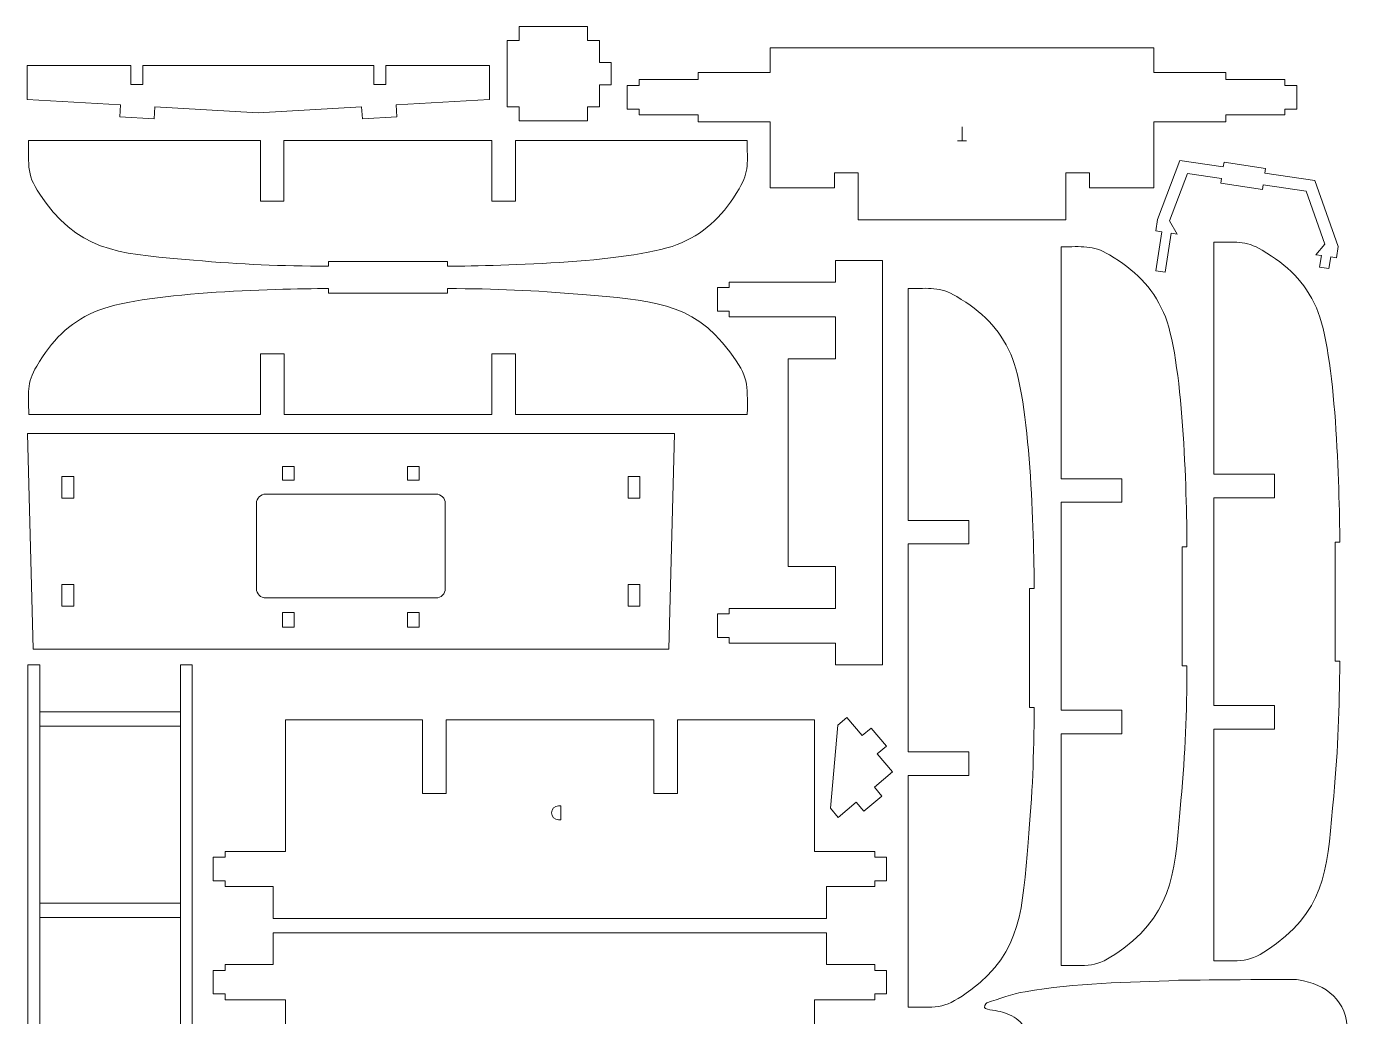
# Model space of a CAD drawing. Header units: centimetres. Extents: x -89 to 134, y -61 to -11.
# Drawn here: x -11.5 to 17.04, y -33.37 to -11.99 of the extents above; entities that cross this region are included whole.
import ezdxf

# ---------------------------------------------------------------- set-up
doc = ezdxf.new("R2010")
doc.units = ezdxf.units.CM
doc.header["$MEASUREMENT"] = 0
doc.layers.add('Camada 1', color=7, linetype='Continuous')

msp = doc.modelspace()

# ---------------------------------------------------------------- linework, layer by layer
at = {"layer": 'Camada 1', "lineweight": 9}
for points, knots in [([(0.62331, -12.29118), (0.62331, -12.29118), (0.62331, -11.98522), (0.62331, -11.98522), (0.62331, -11.98522), (0.62331, -11.98522), (-0.8555, -11.98522), (-0.8555, -11.98522), (-0.8555, -11.98522), (-0.8555, -11.98522), (-0.8555, -12.29118), (-0.8555, -12.29118), (-0.8555, -12.29118), (-0.8555, -12.29118), (-1.11047, -12.29118), (-1.11047, -12.29118), (-1.11047, -12.29118), (-1.11047, -12.29118), (-1.11047, -13.71901), (-1.11047, -13.71901), (-1.11047, -13.71901), (-1.11047, -13.71901), (-0.8555, -13.71901), (-0.8555, -13.71901), (-0.8555, -13.71901), (-0.8555, -13.71901), (-0.8555, -14.02497), (-0.8555, -14.02497), (-0.8555, -14.02497), (-0.8555, -14.02497), (0.62331, -14.02497), (0.62331, -14.02497), (0.62331, -14.02497), (0.62331, -14.02497), (0.62331, -13.71901), (0.62331, -13.71901), (0.62331, -13.71901), (0.62331, -13.71901), (0.87829, -13.71901), (0.87829, -13.71901), (0.87829, -13.71901), (0.87829, -13.71901), (0.87829, -13.24306), (0.87829, -13.24306), (0.87829, -13.24306), (0.87829, -13.24306), (1.13325, -13.24306), (1.13325, -13.24306), (1.13325, -13.24306), (1.13325, -13.24306), (1.13325, -12.76712), (1.13325, -12.76712), (1.13325, -12.76712), (1.13325, -12.76712), (0.87829, -12.76712), (0.87829, -12.76712), (0.87829, -12.76712), (0.87829, -12.76712), (0.87829, -12.29118), (0.87829, -12.29118), (0.87829, -12.29118), (0.87829, -12.29118), (0.62331, -12.29118), (0.62331, -12.29118)], [0, 0, 0, 0, 0.05882353, 0.05882353, 0.05882353, 0.05882353, 0.11764706, 0.11764706, 0.11764706, 0.11764706, 0.17647059, 0.17647059, 0.17647059, 0.17647059, 0.23529412, 0.23529412, 0.23529412, 0.23529412, 0.29411765, 0.29411765, 0.29411765, 0.29411765, 0.35294118, 0.35294118, 0.35294118, 0.35294118, 0.41176471, 0.41176471, 0.41176471, 0.41176471, 0.47058824, 0.47058824, 0.47058824, 0.47058824, 0.52941176, 0.52941176, 0.52941176, 0.52941176, 0.58823529, 0.58823529, 0.58823529, 0.58823529, 0.64705882, 0.64705882, 0.64705882, 0.64705882, 0.70588235, 0.70588235, 0.70588235, 0.70588235, 0.76470588, 0.76470588, 0.76470588, 0.76470588, 0.82352941, 0.82352941, 0.82352941, 0.82352941, 0.88235294, 0.88235294, 0.88235294, 0.88235294, 1, 1, 1, 1]), ([(6.46773, -16.16397), (6.46773, -16.16397), (6.46773, -15.14409), (6.46773, -15.14409), (6.46773, -15.14409), (6.46773, -15.14409), (5.9578, -15.14409), (5.9578, -15.14409), (5.9578, -15.14409), (5.9578, -15.14409), (5.9578, -15.47467), (5.9578, -15.47467), (5.9578, -15.47467), (5.9578, -15.47467), (4.571, -15.47467), (4.571, -15.47467), (4.571, -15.47467), (4.571, -15.47467), (4.571, -14.0467), (4.571, -14.0467), (4.571, -14.0467), (4.571, -14.0467), (3.011, -14.0467), (3.011, -14.0467), (3.011, -14.0467), (3.011, -14.0467), (3.011, -13.89371), (3.011, -13.89371), (3.011, -13.89371), (3.011, -13.89371), (1.73594, -13.89371), (1.73594, -13.89371), (1.73594, -13.89371), (1.73594, -13.89371), (1.73594, -13.76899), (1.73594, -13.76899), (1.73594, -13.76899), (1.73594, -13.76899), (1.48097, -13.76899), (1.48097, -13.76899), (1.48097, -13.76899), (1.48097, -13.76899), (1.48097, -13.25905), (1.48097, -13.25905), (1.48097, -13.25905), (1.48097, -13.25905), (1.73594, -13.25905), (1.73594, -13.25905), (1.73594, -13.25905), (1.73594, -13.25905), (1.73594, -13.13383), (1.73594, -13.13383), (1.73594, -13.13383), (1.73594, -13.13383), (3.011, -13.13383), (3.011, -13.13383), (3.011, -13.13383), (3.011, -13.13383), (3.011, -12.98085), (3.011, -12.98085), (3.011, -12.98085), (3.011, -12.98085), (4.571, -12.98085), (4.571, -12.98085), (4.571, -12.98085), (4.571, -12.98085), (4.571, -12.44622), (4.571, -12.44622), (4.571, -12.44622), (7.33126, -12.44622), (10.09152, -12.44622), (12.85178, -12.44622), (12.85178, -12.44622), (12.85178, -12.44622), (12.85178, -12.98085), (12.85178, -12.98085), (12.85178, -12.98085), (12.85178, -12.98085), (14.41178, -12.98085), (14.41178, -12.98085), (14.41178, -12.98085), (14.41178, -12.98085), (14.41178, -13.13383), (14.41178, -13.13383), (14.41178, -13.13383), (14.41178, -13.13383), (15.68684, -13.13383), (15.68684, -13.13383), (15.68684, -13.13383), (15.68684, -13.13383), (15.68684, -13.25905), (15.68684, -13.25905), (15.68684, -13.25905), (15.68684, -13.25905), (15.94181, -13.25905), (15.94181, -13.25905), (15.94181, -13.25905), (15.94181, -13.25905), (15.94181, -13.76899), (15.94181, -13.76899), (15.94181, -13.76899), (15.94181, -13.76899), (15.68684, -13.76899), (15.68684, -13.76899), (15.68684, -13.76899), (15.68684, -13.76899), (15.68684, -13.89371), (15.68684, -13.89371), (15.68684, -13.89371), (15.68684, -13.89371), (14.41178, -13.89371), (14.41178, -13.89371), (14.41178, -13.89371), (14.41178, -13.89371), (14.41178, -14.0467), (14.41178, -14.0467), (14.41178, -14.0467), (14.41178, -14.0467), (12.85178, -14.0467), (12.85178, -14.0467), (12.85178, -14.0467), (12.85178, -14.0467), (12.85178, -15.47467), (12.85178, -15.47467), (12.85178, -15.47467), (12.85178, -15.47467), (11.46498, -15.47467), (11.46498, -15.47467), (11.46498, -15.47467), (11.46498, -15.47467), (11.46498, -15.14409), (11.46498, -15.14409), (11.46498, -15.14409), (11.46498, -15.14409), (10.95505, -15.14409), (10.95505, -15.14409), (10.95505, -15.14409), (10.95505, -15.14409), (10.95505, -16.16397), (10.95505, -16.16397), (10.95505, -16.16397), (9.45928, -16.16397), (7.9635, -16.16397), (6.46773, -16.16397)], [0, 0, 0, 0, 0.02702703, 0.02702703, 0.02702703, 0.02702703, 0.05405405, 0.05405405, 0.05405405, 0.05405405, 0.08108108, 0.08108108, 0.08108108, 0.08108108, 0.10810811, 0.10810811, 0.10810811, 0.10810811, 0.13513514, 0.13513514, 0.13513514, 0.13513514, 0.16216216, 0.16216216, 0.16216216, 0.16216216, 0.18918919, 0.18918919, 0.18918919, 0.18918919, 0.21621622, 0.21621622, 0.21621622, 0.21621622, 0.24324324, 0.24324324, 0.24324324, 0.24324324, 0.27027027, 0.27027027, 0.27027027, 0.27027027, 0.2972973, 0.2972973, 0.2972973, 0.2972973, 0.32432432, 0.32432432, 0.32432432, 0.32432432, 0.35135135, 0.35135135, 0.35135135, 0.35135135, 0.37837838, 0.37837838, 0.37837838, 0.37837838, 0.40540541, 0.40540541, 0.40540541, 0.40540541, 0.43243243, 0.43243243, 0.43243243, 0.43243243, 0.45945946, 0.45945946, 0.45945946, 0.45945946, 0.48648649, 0.48648649, 0.48648649, 0.48648649, 0.51351351, 0.51351351, 0.51351351, 0.51351351, 0.54054054, 0.54054054, 0.54054054, 0.54054054, 0.56756757, 0.56756757, 0.56756757, 0.56756757, 0.59459459, 0.59459459, 0.59459459, 0.59459459, 0.62162162, 0.62162162, 0.62162162, 0.62162162, 0.64864865, 0.64864865, 0.64864865, 0.64864865, 0.67567568, 0.67567568, 0.67567568, 0.67567568, 0.7027027, 0.7027027, 0.7027027, 0.7027027, 0.72972973, 0.72972973, 0.72972973, 0.72972973, 0.75675676, 0.75675676, 0.75675676, 0.75675676, 0.78378378, 0.78378378, 0.78378378, 0.78378378, 0.81081081, 0.81081081, 0.81081081, 0.81081081, 0.83783784, 0.83783784, 0.83783784, 0.83783784, 0.86486486, 0.86486486, 0.86486486, 0.86486486, 0.89189189, 0.89189189, 0.89189189, 0.89189189, 0.91891892, 0.91891892, 0.91891892, 0.91891892, 0.94594595, 0.94594595, 0.94594595, 0.94594595, 1, 1, 1, 1]), ([(-8.98592, -13.24058), (-8.98592, -13.24058), (-9.24089, -13.24058), (-9.24089, -13.24058), (-9.24089, -13.24058), (-9.24089, -13.24058), (-9.24089, -12.83263), (-9.24089, -12.83263), (-9.24089, -12.83263), (-9.24089, -12.83263), (-11.48128, -12.83263), (-11.48128, -12.83263), (-11.48128, -12.83263), (-11.48128, -12.83263), (-11.48128, -13.56296), (-11.48128, -13.56296), (-11.48128, -13.56296), (-11.48128, -13.56296), (-9.46523, -13.67987), (-9.46523, -13.67987), (-9.46523, -13.67987), (-9.46523, -13.67987), (-9.47999, -13.93441), (-9.47999, -13.93441), (-9.47999, -13.93441), (-9.47999, -13.93441), (-8.73574, -13.97757), (-8.73574, -13.97757), (-8.73574, -13.97757), (-8.73574, -13.97757), (-8.72098, -13.72303), (-8.72098, -13.72303), (-8.72098, -13.72303), (-8.72098, -13.72303), (-6.48823, -13.85251), (-6.48823, -13.85251), (-6.48823, -13.85251), (-6.48823, -13.85251), (-4.25625, -13.72303), (-4.25625, -13.72303), (-4.25625, -13.72303), (-4.25625, -13.72303), (-4.24149, -13.97757), (-4.24149, -13.97757), (-4.24149, -13.97757), (-4.24149, -13.97757), (-3.49723, -13.93441), (-3.49723, -13.93441), (-3.49723, -13.93441), (-3.49723, -13.93441), (-3.51199, -13.67987), (-3.51199, -13.67987), (-3.51199, -13.67987), (-3.51199, -13.67987), (-1.49595, -13.56296), (-1.49595, -13.56296), (-1.49595, -13.56296), (-1.49595, -13.56296), (-1.49595, -12.83263), (-1.49595, -12.83263), (-1.49595, -12.83263), (-1.49595, -12.83263), (-3.73634, -12.83263), (-3.73634, -12.83263), (-3.73634, -12.83263), (-3.73634, -12.83263), (-3.73634, -13.24058), (-3.73634, -13.24058), (-3.73634, -13.24058), (-3.73634, -13.24058), (-3.99131, -13.24058), (-3.99131, -13.24058), (-3.99131, -13.24058), (-3.99131, -13.24058), (-3.99256, -12.83263), (-3.99256, -12.83263), (-3.99256, -12.83263), (-3.99256, -12.83263), (-8.98467, -12.83263), (-8.98467, -12.83263), (-8.98467, -12.83263), (-8.98467, -12.83263), (-8.98592, -13.24058), (-8.98592, -13.24058)], [0, 0, 0, 0, 0.04545455, 0.04545455, 0.04545455, 0.04545455, 0.09090909, 0.09090909, 0.09090909, 0.09090909, 0.13636364, 0.13636364, 0.13636364, 0.13636364, 0.18181818, 0.18181818, 0.18181818, 0.18181818, 0.22727273, 0.22727273, 0.22727273, 0.22727273, 0.27272727, 0.27272727, 0.27272727, 0.27272727, 0.31818182, 0.31818182, 0.31818182, 0.31818182, 0.36363636, 0.36363636, 0.36363636, 0.36363636, 0.40909091, 0.40909091, 0.40909091, 0.40909091, 0.45454545, 0.45454545, 0.45454545, 0.45454545, 0.5, 0.5, 0.5, 0.5, 0.54545455, 0.54545455, 0.54545455, 0.54545455, 0.59090909, 0.59090909, 0.59090909, 0.59090909, 0.63636364, 0.63636364, 0.63636364, 0.63636364, 0.68181818, 0.68181818, 0.68181818, 0.68181818, 0.72727273, 0.72727273, 0.72727273, 0.72727273, 0.77272727, 0.77272727, 0.77272727, 0.77272727, 0.81818182, 0.81818182, 0.81818182, 0.81818182, 0.86363636, 0.86363636, 0.86363636, 0.86363636, 0.90909091, 0.90909091, 0.90909091, 0.90909091, 1, 1, 1, 1]), ([(-1.44664, -15.75574), (-1.44664, -15.31899), (-1.44664, -14.88224), (-1.44664, -14.44549), (-1.44664, -14.44549), (-2.94246, -14.44549), (-4.43829, -14.44549), (-5.9341, -14.44549), (-5.9341, -14.44549), (-5.9341, -14.88224), (-5.9341, -15.31899), (-5.9341, -15.75574), (-5.9341, -15.75574), (-6.10408, -15.75574), (-6.27405, -15.75574), (-6.44403, -15.75574), (-6.44403, -15.75574), (-6.44403, -15.31899), (-6.44403, -14.88224), (-6.44403, -14.44549), (-6.44403, -14.44549), (-8.11315, -14.44549), (-9.78226, -14.44549), (-11.45137, -14.44549), (-11.45137, -14.44549), (-11.45137, -15.13727), (-11.49268, -15.23079), (-11.07197, -15.79916), (-11.07197, -15.79916), (-10.25199, -16.90695), (-9.3062, -16.90713), (-7.88983, -17.03341), (-7.88983, -17.03341), (-6.81683, -17.12909), (-6.02717, -17.15802), (-4.97541, -17.16471), (-4.97541, -17.16471), (-4.97541, -17.13071), (-4.97541, -17.09673), (-4.97541, -17.06273), (-4.97541, -17.06273), (-4.11871, -17.06273), (-3.26202, -17.06273), (-2.40532, -17.06273), (-2.40532, -17.06273), (-2.40532, -17.09673), (-2.40532, -17.13071), (-2.40532, -17.16471), (-2.40532, -17.16471), (-1.22098, -17.15718), (1.68926, -17.08638), (2.65204, -16.65915), (2.65204, -16.65915), (3.22154, -16.40644), (3.56904, -16.03775), (3.89699, -15.48973), (3.89699, -15.48973), (4.11993, -15.11719), (4.07063, -14.90271), (4.07063, -14.44549), (4.07063, -14.44549), (2.40152, -14.44549), (0.73241, -14.44549), (-0.93671, -14.44549), (-0.93671, -14.44549), (-0.93671, -14.88224), (-0.93671, -15.31899), (-0.93671, -15.75574), (-0.93671, -15.75574), (-1.10669, -15.75574), (-1.27666, -15.75574), (-1.44664, -15.75574)], [0, 0, 0, 0, 0.05263158, 0.05263158, 0.05263158, 0.05263158, 0.10526316, 0.10526316, 0.10526316, 0.10526316, 0.15789474, 0.15789474, 0.15789474, 0.15789474, 0.21052632, 0.21052632, 0.21052632, 0.21052632, 0.26315789, 0.26315789, 0.26315789, 0.26315789, 0.31578947, 0.31578947, 0.31578947, 0.31578947, 0.36842105, 0.36842105, 0.36842105, 0.36842105, 0.42105263, 0.42105263, 0.42105263, 0.42105263, 0.47368421, 0.47368421, 0.47368421, 0.47368421, 0.52631579, 0.52631579, 0.52631579, 0.52631579, 0.57894737, 0.57894737, 0.57894737, 0.57894737, 0.63157895, 0.63157895, 0.63157895, 0.63157895, 0.68421053, 0.68421053, 0.68421053, 0.68421053, 0.73684211, 0.73684211, 0.73684211, 0.73684211, 0.78947368, 0.78947368, 0.78947368, 0.78947368, 0.84210526, 0.84210526, 0.84210526, 0.84210526, 0.89473684, 0.89473684, 0.89473684, 0.89473684, 1, 1, 1, 1]), ([(16.43602, -17.18565), (16.43602, -17.18565), (16.47364, -16.93347), (16.47364, -16.93347), (16.47364, -16.93347), (16.47364, -16.93347), (16.35051, -16.91509), (16.35051, -16.91509), (16.35051, -16.91509), (16.35051, -16.91509), (16.54555, -16.6864), (16.54555, -16.6864), (16.54555, -16.6864), (16.54555, -16.6864), (16.14409, -15.54515), (16.14409, -15.54515), (16.14409, -15.54515), (16.14409, -15.54515), (15.21596, -15.40667), (15.21596, -15.40667), (15.21596, -15.40667), (15.21596, -15.40667), (15.20091, -15.50754), (15.20091, -15.50754), (15.20091, -15.50754), (15.20091, -15.50754), (14.30316, -15.37359), (14.30316, -15.37359), (14.30316, -15.37359), (14.30316, -15.37359), (14.31822, -15.27272), (14.31822, -15.27272), (14.31822, -15.27272), (14.31822, -15.27272), (13.58355, -15.1631), (13.58355, -15.1631), (13.58355, -15.1631), (13.58355, -15.1631), (13.19288, -16.18617), (13.19288, -16.18617), (13.19288, -16.18617), (13.19288, -16.18617), (13.35724, -16.46849), (13.35724, -16.46849), (13.35724, -16.46849), (13.35724, -16.46849), (13.22691, -16.44903), (13.22691, -16.44903), (13.22691, -16.44903), (13.22691, -16.44903), (13.10071, -17.29481), (13.10071, -17.29481), (13.10071, -17.29481), (13.10071, -17.29481), (12.89896, -17.26471), (12.89896, -17.26471), (12.89896, -17.26471), (12.89896, -17.26471), (13.02517, -16.41893), (13.02517, -16.41893), (13.02517, -16.41893), (13.02517, -16.41893), (12.89481, -16.39949), (12.89481, -16.39949), (12.89481, -16.39949), (12.89481, -16.39949), (12.93094, -16.15739), (12.93094, -16.15739), (12.93094, -16.15739), (12.93094, -16.15739), (13.41848, -14.88068), (13.41848, -14.88068), (13.41848, -14.88068), (13.41848, -14.88068), (14.35584, -15.02054), (14.35584, -15.02054), (14.35584, -15.02054), (14.35584, -15.02054), (14.37089, -14.91968), (14.37089, -14.91968), (14.37089, -14.91968), (14.37089, -14.91968), (15.26865, -15.05361), (15.26865, -15.05361), (15.26865, -15.05361), (15.26865, -15.05361), (15.25359, -15.15449), (15.25359, -15.15449), (15.25359, -15.15449), (15.25359, -15.15449), (16.33364, -15.31565), (16.33364, -15.31565), (16.33364, -15.31565), (16.33364, -15.31565), (16.83464, -16.73985), (16.83464, -16.73985), (16.83464, -16.73985), (16.83464, -16.73985), (16.79853, -16.98194), (16.79853, -16.98194), (16.79853, -16.98194), (16.79853, -16.98194), (16.67539, -16.96357), (16.67539, -16.96357), (16.67539, -16.96357), (16.67539, -16.96357), (16.63777, -17.21575), (16.63777, -17.21575), (16.63777, -17.21575), (16.63777, -17.21575), (16.43602, -17.18565), (16.43602, -17.18565)], [0, 0, 0, 0, 0.03448276, 0.03448276, 0.03448276, 0.03448276, 0.06896552, 0.06896552, 0.06896552, 0.06896552, 0.10344828, 0.10344828, 0.10344828, 0.10344828, 0.13793103, 0.13793103, 0.13793103, 0.13793103, 0.17241379, 0.17241379, 0.17241379, 0.17241379, 0.20689655, 0.20689655, 0.20689655, 0.20689655, 0.24137931, 0.24137931, 0.24137931, 0.24137931, 0.27586207, 0.27586207, 0.27586207, 0.27586207, 0.31034483, 0.31034483, 0.31034483, 0.31034483, 0.34482759, 0.34482759, 0.34482759, 0.34482759, 0.37931034, 0.37931034, 0.37931034, 0.37931034, 0.4137931, 0.4137931, 0.4137931, 0.4137931, 0.44827586, 0.44827586, 0.44827586, 0.44827586, 0.48275862, 0.48275862, 0.48275862, 0.48275862, 0.51724138, 0.51724138, 0.51724138, 0.51724138, 0.55172414, 0.55172414, 0.55172414, 0.55172414, 0.5862069, 0.5862069, 0.5862069, 0.5862069, 0.62068966, 0.62068966, 0.62068966, 0.62068966, 0.65517241, 0.65517241, 0.65517241, 0.65517241, 0.68965517, 0.68965517, 0.68965517, 0.68965517, 0.72413793, 0.72413793, 0.72413793, 0.72413793, 0.75862069, 0.75862069, 0.75862069, 0.75862069, 0.79310345, 0.79310345, 0.79310345, 0.79310345, 0.82758621, 0.82758621, 0.82758621, 0.82758621, 0.86206897, 0.86206897, 0.86206897, 0.86206897, 0.89655172, 0.89655172, 0.89655172, 0.89655172, 0.93103448, 0.93103448, 0.93103448, 0.93103448, 1, 1, 1, 1]), ([(12.16203, -22.26313), (11.72528, -22.26313), (11.28853, -22.26313), (10.85178, -22.26313), (10.85178, -22.26313), (10.85178, -23.75895), (10.85178, -25.25478), (10.85178, -26.75059), (10.85178, -26.75059), (11.28853, -26.75059), (11.72528, -26.75059), (12.16203, -26.75059), (12.16203, -26.75059), (12.16203, -26.92057), (12.16203, -27.09054), (12.16203, -27.26052), (12.16203, -27.26052), (11.72528, -27.26052), (11.28853, -27.26052), (10.85178, -27.26052), (10.85178, -27.26052), (10.85178, -28.92964), (10.85178, -30.59875), (10.85178, -32.26786), (10.85178, -32.26786), (11.54356, -32.26786), (11.63708, -32.30917), (12.20545, -31.88846), (12.20545, -31.88846), (13.31324, -31.06848), (13.31342, -30.12269), (13.4397, -28.70632), (13.4397, -28.70632), (13.53538, -27.63332), (13.56431, -26.84366), (13.571, -25.7919), (13.571, -25.7919), (13.537, -25.7919), (13.50302, -25.7919), (13.46902, -25.7919), (13.46902, -25.7919), (13.46902, -24.9352), (13.46902, -24.07851), (13.46902, -23.22181), (13.46902, -23.22181), (13.50302, -23.22181), (13.537, -23.22181), (13.571, -23.22181), (13.571, -23.22181), (13.56347, -22.03747), (13.49267, -19.12723), (13.06544, -18.16445), (13.06544, -18.16445), (12.81272, -17.59495), (12.44404, -17.24745), (11.89601, -16.9195), (11.89601, -16.9195), (11.52348, -16.69656), (11.309, -16.74586), (10.85178, -16.74586), (10.85178, -16.74586), (10.85178, -18.41497), (10.85178, -20.08408), (10.85178, -21.7532), (10.85178, -21.7532), (11.28853, -21.7532), (11.72528, -21.7532), (12.16203, -21.7532), (12.16203, -21.7532), (12.16203, -21.92318), (12.16203, -22.09315), (12.16203, -22.26313)], [0, 0, 0, 0, 0.05263158, 0.05263158, 0.05263158, 0.05263158, 0.10526316, 0.10526316, 0.10526316, 0.10526316, 0.15789474, 0.15789474, 0.15789474, 0.15789474, 0.21052632, 0.21052632, 0.21052632, 0.21052632, 0.26315789, 0.26315789, 0.26315789, 0.26315789, 0.31578947, 0.31578947, 0.31578947, 0.31578947, 0.36842105, 0.36842105, 0.36842105, 0.36842105, 0.42105263, 0.42105263, 0.42105263, 0.42105263, 0.47368421, 0.47368421, 0.47368421, 0.47368421, 0.52631579, 0.52631579, 0.52631579, 0.52631579, 0.57894737, 0.57894737, 0.57894737, 0.57894737, 0.63157895, 0.63157895, 0.63157895, 0.63157895, 0.68421053, 0.68421053, 0.68421053, 0.68421053, 0.73684211, 0.73684211, 0.73684211, 0.73684211, 0.78947368, 0.78947368, 0.78947368, 0.78947368, 0.84210526, 0.84210526, 0.84210526, 0.84210526, 0.89473684, 0.89473684, 0.89473684, 0.89473684, 1, 1, 1, 1]), ([(15.46203, -22.16313), (15.02528, -22.16313), (14.58853, -22.16313), (14.15178, -22.16313), (14.15178, -22.16313), (14.15178, -23.65895), (14.15178, -25.15478), (14.15178, -26.65059), (14.15178, -26.65059), (14.58853, -26.65059), (15.02528, -26.65059), (15.46203, -26.65059), (15.46203, -26.65059), (15.46203, -26.82057), (15.46203, -26.99054), (15.46203, -27.16052), (15.46203, -27.16052), (15.02528, -27.16052), (14.58853, -27.16052), (14.15178, -27.16052), (14.15178, -27.16052), (14.15178, -28.82964), (14.15178, -30.49875), (14.15178, -32.16786), (14.15178, -32.16786), (14.84356, -32.16786), (14.93708, -32.20917), (15.50545, -31.78846), (15.50545, -31.78846), (16.61324, -30.96848), (16.61342, -30.02269), (16.7397, -28.60632), (16.7397, -28.60632), (16.83538, -27.53332), (16.86431, -26.74366), (16.871, -25.6919), (16.871, -25.6919), (16.837, -25.6919), (16.80302, -25.6919), (16.76902, -25.6919), (16.76902, -25.6919), (16.76902, -24.8352), (16.76902, -23.97851), (16.76902, -23.12181), (16.76902, -23.12181), (16.80302, -23.12181), (16.837, -23.12181), (16.871, -23.12181), (16.871, -23.12181), (16.86347, -21.93747), (16.79267, -19.02723), (16.36544, -18.06445), (16.36544, -18.06445), (16.11273, -17.49495), (15.74404, -17.14745), (15.19602, -16.8195), (15.19602, -16.8195), (14.82348, -16.59656), (14.609, -16.64586), (14.15178, -16.64586), (14.15178, -16.64586), (14.15178, -18.31497), (14.15178, -19.98408), (14.15178, -21.6532), (14.15178, -21.6532), (14.58853, -21.6532), (15.02528, -21.6532), (15.46203, -21.6532), (15.46203, -21.6532), (15.46203, -21.82318), (15.46203, -21.99315), (15.46203, -22.16313)], [0, 0, 0, 0, 0.05263158, 0.05263158, 0.05263158, 0.05263158, 0.10526316, 0.10526316, 0.10526316, 0.10526316, 0.15789474, 0.15789474, 0.15789474, 0.15789474, 0.21052632, 0.21052632, 0.21052632, 0.21052632, 0.26315789, 0.26315789, 0.26315789, 0.26315789, 0.31578947, 0.31578947, 0.31578947, 0.31578947, 0.36842105, 0.36842105, 0.36842105, 0.36842105, 0.42105263, 0.42105263, 0.42105263, 0.42105263, 0.47368421, 0.47368421, 0.47368421, 0.47368421, 0.52631579, 0.52631579, 0.52631579, 0.52631579, 0.57894737, 0.57894737, 0.57894737, 0.57894737, 0.63157895, 0.63157895, 0.63157895, 0.63157895, 0.68421053, 0.68421053, 0.68421053, 0.68421053, 0.73684211, 0.73684211, 0.73684211, 0.73684211, 0.78947368, 0.78947368, 0.78947368, 0.78947368, 0.84210526, 0.84210526, 0.84210526, 0.84210526, 0.89473684, 0.89473684, 0.89473684, 0.89473684, 1, 1, 1, 1]), ([(5.97629, -17.50728), (5.97629, -17.50728), (5.97629, -17.03729), (5.97629, -17.03729), (5.97629, -17.03729), (5.97629, -17.03729), (6.99617, -17.03729), (6.99617, -17.03729), (6.99617, -17.03729), (6.99617, -17.03729), (6.99617, -25.77291), (6.99617, -25.77291), (6.99617, -25.77291), (6.99617, -25.77291), (5.97629, -25.77291), (5.97629, -25.77291), (5.97629, -25.77291), (5.97629, -25.77291), (5.97629, -25.30291), (5.97629, -25.30291), (5.97629, -25.30291), (5.97629, -25.30291), (3.68158, -25.30291), (3.68158, -25.30291), (3.68158, -25.30291), (3.68158, -25.30291), (3.68158, -25.18437), (3.68158, -25.18437), (3.68158, -25.18437), (3.68158, -25.18437), (3.42662, -25.18437), (3.42662, -25.18437), (3.42662, -25.18437), (3.42662, -25.18437), (3.42662, -24.67443), (3.42662, -24.67443), (3.42662, -24.67443), (3.42662, -24.67443), (3.68158, -24.67443), (3.68158, -24.67443), (3.68158, -24.67443), (3.68158, -24.67443), (3.68158, -24.55589), (3.68158, -24.55589), (3.68158, -24.55589), (3.68158, -24.55589), (5.97629, -24.55589), (5.97629, -24.55589), (5.97629, -24.55589), (5.97629, -24.55589), (5.97629, -23.64882), (5.97629, -23.64882), (5.97629, -23.64882), (5.97629, -23.64882), (4.95642, -23.64882), (4.95642, -23.64882), (4.95642, -23.64882), (4.95642, -23.64882), (4.95642, -19.16137), (4.95642, -19.16137), (4.95642, -19.16137), (4.95642, -19.16137), (5.97629, -19.16137), (5.97629, -19.16137), (5.97629, -19.16137), (5.97629, -19.16137), (5.97629, -18.2543), (5.97629, -18.2543), (5.97629, -18.2543), (5.97629, -18.2543), (3.68158, -18.2543), (3.68158, -18.2543), (3.68158, -18.2543), (3.68158, -18.2543), (3.68158, -18.13576), (3.68158, -18.13576), (3.68158, -18.13576), (3.68158, -18.13576), (3.42662, -18.13576), (3.42662, -18.13576), (3.42662, -18.13576), (3.42662, -18.13576), (3.42662, -17.62583), (3.42662, -17.62583), (3.42662, -17.62583), (3.42662, -17.62583), (3.68158, -17.62583), (3.68158, -17.62583), (3.68158, -17.62583), (3.68158, -17.62583), (3.68158, -17.50728), (3.68158, -17.50728), (3.68158, -17.50728), (3.68158, -17.50728), (5.97629, -17.50728), (5.97629, -17.50728)], [0, 0, 0, 0, 0.04, 0.04, 0.04, 0.04, 0.08, 0.08, 0.08, 0.08, 0.12, 0.12, 0.12, 0.12, 0.16, 0.16, 0.16, 0.16, 0.2, 0.2, 0.2, 0.2, 0.24, 0.24, 0.24, 0.24, 0.28, 0.28, 0.28, 0.28, 0.32, 0.32, 0.32, 0.32, 0.36, 0.36, 0.36, 0.36, 0.4, 0.4, 0.4, 0.4, 0.44, 0.44, 0.44, 0.44, 0.48, 0.48, 0.48, 0.48, 0.52, 0.52, 0.52, 0.52, 0.56, 0.56, 0.56, 0.56, 0.6, 0.6, 0.6, 0.6, 0.64, 0.64, 0.64, 0.64, 0.68, 0.68, 0.68, 0.68, 0.72, 0.72, 0.72, 0.72, 0.76, 0.76, 0.76, 0.76, 0.8, 0.8, 0.8, 0.8, 0.84, 0.84, 0.84, 0.84, 0.88, 0.88, 0.88, 0.88, 0.92, 0.92, 0.92, 0.92, 1, 1, 1, 1]), ([(-5.93058, -19.05446), (-5.93058, -19.49121), (-5.93058, -19.92796), (-5.93058, -20.36471), (-5.93058, -20.36471), (-4.43476, -20.36471), (-2.93893, -20.36471), (-1.44312, -20.36471), (-1.44312, -20.36471), (-1.44312, -19.92796), (-1.44312, -19.49121), (-1.44312, -19.05446), (-1.44312, -19.05446), (-1.27314, -19.05446), (-1.10317, -19.05446), (-0.93319, -19.05446), (-0.93319, -19.05446), (-0.93319, -19.49121), (-0.93319, -19.92796), (-0.93319, -20.36471), (-0.93319, -20.36471), (0.73593, -20.36471), (2.40504, -20.36471), (4.07415, -20.36471), (4.07415, -20.36471), (4.07415, -19.67293), (4.11546, -19.57941), (3.69475, -19.01104), (3.69475, -19.01104), (2.87477, -17.90325), (1.92898, -17.90307), (0.51261, -17.77679), (0.51261, -17.77679), (-0.56039, -17.68111), (-1.35005, -17.65218), (-2.40181, -17.64549), (-2.40181, -17.64549), (-2.40181, -17.67949), (-2.40181, -17.71347), (-2.40181, -17.74747), (-2.40181, -17.74747), (-3.25851, -17.74747), (-4.1152, -17.74747), (-4.9719, -17.74747), (-4.9719, -17.74747), (-4.9719, -17.71347), (-4.9719, -17.67949), (-4.9719, -17.64549), (-4.9719, -17.64549), (-6.15624, -17.65302), (-9.06648, -17.72382), (-10.02926, -18.15105), (-10.02926, -18.15105), (-10.59876, -18.40376), (-10.94626, -18.77245), (-11.27421, -19.32047), (-11.27421, -19.32047), (-11.49715, -19.69301), (-11.44786, -19.90749), (-11.44786, -20.36471), (-11.44786, -20.36471), (-9.77874, -20.36471), (-8.10963, -20.36471), (-6.44051, -20.36471), (-6.44051, -20.36471), (-6.44051, -19.92796), (-6.44051, -19.49121), (-6.44051, -19.05446), (-6.44051, -19.05446), (-6.27053, -19.05446), (-6.10056, -19.05446), (-5.93058, -19.05446)], [0, 0, 0, 0, 0.05263158, 0.05263158, 0.05263158, 0.05263158, 0.10526316, 0.10526316, 0.10526316, 0.10526316, 0.15789474, 0.15789474, 0.15789474, 0.15789474, 0.21052632, 0.21052632, 0.21052632, 0.21052632, 0.26315789, 0.26315789, 0.26315789, 0.26315789, 0.31578947, 0.31578947, 0.31578947, 0.31578947, 0.36842105, 0.36842105, 0.36842105, 0.36842105, 0.42105263, 0.42105263, 0.42105263, 0.42105263, 0.47368421, 0.47368421, 0.47368421, 0.47368421, 0.52631579, 0.52631579, 0.52631579, 0.52631579, 0.57894737, 0.57894737, 0.57894737, 0.57894737, 0.63157895, 0.63157895, 0.63157895, 0.63157895, 0.68421053, 0.68421053, 0.68421053, 0.68421053, 0.73684211, 0.73684211, 0.73684211, 0.73684211, 0.78947368, 0.78947368, 0.78947368, 0.78947368, 0.84210526, 0.84210526, 0.84210526, 0.84210526, 0.89473684, 0.89473684, 0.89473684, 0.89473684, 1, 1, 1, 1]), ([(8.86203, -23.16313), (8.42528, -23.16313), (7.98853, -23.16313), (7.55178, -23.16313), (7.55178, -23.16313), (7.55178, -24.65895), (7.55178, -26.15478), (7.55178, -27.65059), (7.55178, -27.65059), (7.98853, -27.65059), (8.42528, -27.65059), (8.86203, -27.65059), (8.86203, -27.65059), (8.86203, -27.82057), (8.86203, -27.99054), (8.86203, -28.16052), (8.86203, -28.16052), (8.42528, -28.16052), (7.98853, -28.16052), (7.55178, -28.16052), (7.55178, -28.16052), (7.55178, -29.82964), (7.55178, -31.49875), (7.55178, -33.16786), (7.55178, -33.16786), (8.24356, -33.16786), (8.33708, -33.20917), (8.90545, -32.78846), (8.90545, -32.78846), (10.01324, -31.96848), (10.01342, -31.02269), (10.1397, -29.60632), (10.1397, -29.60632), (10.23538, -28.53332), (10.26431, -27.74366), (10.271, -26.6919), (10.271, -26.6919), (10.237, -26.6919), (10.20302, -26.6919), (10.16902, -26.6919), (10.16902, -26.6919), (10.16902, -25.8352), (10.16902, -24.97851), (10.16902, -24.12181), (10.16902, -24.12181), (10.20302, -24.12181), (10.237, -24.12181), (10.271, -24.12181), (10.271, -24.12181), (10.26347, -22.93747), (10.19267, -20.02723), (9.76544, -19.06445), (9.76544, -19.06445), (9.51273, -18.49495), (9.14404, -18.14745), (8.59602, -17.8195), (8.59602, -17.8195), (8.22348, -17.59656), (8.009, -17.64586), (7.55178, -17.64586), (7.55178, -17.64586), (7.55178, -19.31497), (7.55178, -20.98408), (7.55178, -22.6532), (7.55178, -22.6532), (7.98853, -22.6532), (8.42528, -22.6532), (8.86203, -22.6532), (8.86203, -22.6532), (8.86203, -22.82318), (8.86203, -22.99315), (8.86203, -23.16313)], [0, 0, 0, 0, 0.05263158, 0.05263158, 0.05263158, 0.05263158, 0.10526316, 0.10526316, 0.10526316, 0.10526316, 0.15789474, 0.15789474, 0.15789474, 0.15789474, 0.21052632, 0.21052632, 0.21052632, 0.21052632, 0.26315789, 0.26315789, 0.26315789, 0.26315789, 0.31578947, 0.31578947, 0.31578947, 0.31578947, 0.36842105, 0.36842105, 0.36842105, 0.36842105, 0.42105263, 0.42105263, 0.42105263, 0.42105263, 0.47368421, 0.47368421, 0.47368421, 0.47368421, 0.52631579, 0.52631579, 0.52631579, 0.52631579, 0.57894737, 0.57894737, 0.57894737, 0.57894737, 0.63157895, 0.63157895, 0.63157895, 0.63157895, 0.68421053, 0.68421053, 0.68421053, 0.68421053, 0.73684211, 0.73684211, 0.73684211, 0.73684211, 0.78947368, 0.78947368, 0.78947368, 0.78947368, 0.84210526, 0.84210526, 0.84210526, 0.84210526, 0.89473684, 0.89473684, 0.89473684, 0.89473684, 1, 1, 1, 1]), ([(2.49918, -20.77534), (2.49918, -20.77534), (2.37611, -25.43486), (2.37611, -25.43486), (2.37611, -25.43486), (2.37611, -25.43486), (-11.35334, -25.43486), (-11.35334, -25.43486), (-11.35334, -25.43486), (-11.35334, -25.43486), (-11.4764, -20.77534), (-11.4764, -20.77534), (-11.4764, -20.77534), (-11.4764, -20.77534), (2.49918, -20.77534), (2.49918, -20.77534)], [0, 0, 0, 0, 0.2, 0.2, 0.2, 0.2, 0.4, 0.4, 0.4, 0.4, 0.6, 0.6, 0.6, 0.6, 1, 1, 1, 1]), ([(-5.9665, -21.78602), (-5.9665, -21.78602), (-5.71154, -21.78602), (-5.71154, -21.78602), (-5.71154, -21.78602), (-5.71154, -21.78602), (-5.71154, -21.48681), (-5.71154, -21.48681), (-5.71154, -21.48681), (-5.71154, -21.48681), (-5.9665, -21.48681), (-5.9665, -21.48681), (-5.9665, -21.48681), (-5.9665, -21.48681), (-5.9665, -21.78602), (-5.9665, -21.78602)], [0, 0, 0, 0, 0.2, 0.2, 0.2, 0.2, 0.4, 0.4, 0.4, 0.4, 0.6, 0.6, 0.6, 0.6, 1, 1, 1, 1]), ([(-3.01074, -21.48681), (-3.01074, -21.48681), (-3.01074, -21.78602), (-3.01074, -21.78602), (-3.01074, -21.78602), (-3.01074, -21.78602), (-3.2657, -21.78602), (-3.2657, -21.78602), (-3.2657, -21.78602), (-3.2657, -21.78602), (-3.2657, -21.48681), (-3.2657, -21.48681), (-3.2657, -21.48681), (-3.2657, -21.48681), (-3.01074, -21.48681), (-3.01074, -21.48681)], [0, 0, 0, 0, 0.2, 0.2, 0.2, 0.2, 0.4, 0.4, 0.4, 0.4, 0.6, 0.6, 0.6, 0.6, 1, 1, 1, 1]), ([(-10.73014, -21.70726), (-10.73014, -21.70726), (-10.73014, -22.17321), (-10.73014, -22.17321), (-10.73014, -22.17321), (-10.73014, -22.17321), (-10.47517, -22.17321), (-10.47517, -22.17321), (-10.47517, -22.17321), (-10.47517, -22.17321), (-10.47517, -21.70726), (-10.47517, -21.70726), (-10.47517, -21.70726), (-10.47517, -21.70726), (-10.73014, -21.70726), (-10.73014, -21.70726)], [0, 0, 0, 0, 0.2, 0.2, 0.2, 0.2, 0.4, 0.4, 0.4, 0.4, 0.6, 0.6, 0.6, 0.6, 1, 1, 1, 1]), ([(1.7529, -22.17321), (1.7529, -22.17321), (1.49794, -22.17321), (1.49794, -22.17321), (1.49794, -22.17321), (1.49794, -22.17321), (1.49794, -21.70726), (1.49794, -21.70726), (1.49794, -21.70726), (1.49794, -21.70726), (1.7529, -21.70726), (1.7529, -21.70726), (1.7529, -21.70726), (1.7529, -21.70726), (1.7529, -22.17321), (1.7529, -22.17321)], [0, 0, 0, 0, 0.2, 0.2, 0.2, 0.2, 0.4, 0.4, 0.4, 0.4, 0.6, 0.6, 0.6, 0.6, 1, 1, 1, 1]), ([(-2.65284, -24.32896), (-2.65284, -24.32896), (-6.32439, -24.32896), (-6.32439, -24.32896), (-6.32439, -24.32896), (-6.43714, -24.32896), (-6.52836, -24.23837), (-6.52836, -24.12499), (-6.52836, -24.12499), (-6.52836, -24.12499), (-6.52837, -22.28921), (-6.52837, -22.28921), (-6.52837, -22.28921), (-6.52837, -22.17584), (-6.43718, -22.08524), (-6.32439, -22.08524), (-6.32439, -22.08524), (-6.32439, -22.08524), (-2.65284, -22.08524), (-2.65284, -22.08524), (-2.65284, -22.08524), (-2.54005, -22.08524), (-2.44886, -22.17585), (-2.44886, -22.28921), (-2.44886, -22.28921), (-2.44886, -22.28921), (-2.44886, -24.12499), (-2.44886, -24.12499), (-2.44886, -24.12499), (-2.44886, -24.23866), (-2.54036, -24.32896), (-2.65284, -24.32896)], [0, 0, 0, 0, 0.11111111, 0.11111111, 0.11111111, 0.11111111, 0.22222222, 0.22222222, 0.22222222, 0.22222222, 0.33333333, 0.33333333, 0.33333333, 0.33333333, 0.44444444, 0.44444444, 0.44444444, 0.44444444, 0.55555556, 0.55555556, 0.55555556, 0.55555556, 0.66666667, 0.66666667, 0.66666667, 0.66666667, 0.77777778, 0.77777778, 0.77777778, 0.77777778, 1, 1, 1, 1]), ([(-10.47516, -24.037), (-10.47516, -24.037), (-10.73014, -24.037), (-10.73014, -24.037), (-10.73014, -24.037), (-10.73014, -24.037), (-10.73014, -24.50295), (-10.73014, -24.50295), (-10.73014, -24.50295), (-10.73014, -24.50295), (-10.47516, -24.50295), (-10.47516, -24.50295), (-10.47516, -24.50295), (-10.47516, -24.50295), (-10.47516, -24.037), (-10.47516, -24.037)], [0, 0, 0, 0, 0.2, 0.2, 0.2, 0.2, 0.4, 0.4, 0.4, 0.4, 0.6, 0.6, 0.6, 0.6, 1, 1, 1, 1]), ([(1.75291, -24.037), (1.75291, -24.037), (1.75291, -24.50295), (1.75291, -24.50295), (1.75291, -24.50295), (1.75291, -24.50295), (1.49794, -24.50295), (1.49794, -24.50295), (1.49794, -24.50295), (1.49794, -24.50295), (1.49794, -24.037), (1.49794, -24.037), (1.49794, -24.037), (1.49794, -24.037), (1.75291, -24.037), (1.75291, -24.037)], [0, 0, 0, 0, 0.2, 0.2, 0.2, 0.2, 0.4, 0.4, 0.4, 0.4, 0.6, 0.6, 0.6, 0.6, 1, 1, 1, 1]), ([(-5.71154, -24.95639), (-5.71154, -24.95639), (-5.9665, -24.95639), (-5.9665, -24.95639), (-5.9665, -24.95639), (-5.9665, -24.95639), (-5.9665, -24.64267), (-5.9665, -24.64267), (-5.9665, -24.64267), (-5.9665, -24.64267), (-5.71154, -24.64267), (-5.71154, -24.64267), (-5.71154, -24.64267), (-5.71154, -24.64267), (-5.71154, -24.95639), (-5.71154, -24.95639)], [0, 0, 0, 0, 0.2, 0.2, 0.2, 0.2, 0.4, 0.4, 0.4, 0.4, 0.6, 0.6, 0.6, 0.6, 1, 1, 1, 1]), ([(-3.2657, -24.64267), (-3.2657, -24.64267), (-3.2657, -24.95639), (-3.2657, -24.95639), (-3.2657, -24.95639), (-3.2657, -24.95639), (-3.01074, -24.95639), (-3.01074, -24.95639), (-3.01074, -24.95639), (-3.01074, -24.95639), (-3.01074, -24.64267), (-3.01074, -24.64267), (-3.01074, -24.64267), (-3.01074, -24.64267), (-3.2657, -24.64267), (-3.2657, -24.64267)], [0, 0, 0, 0, 0.2, 0.2, 0.2, 0.2, 0.4, 0.4, 0.4, 0.4, 0.6, 0.6, 0.6, 0.6, 1, 1, 1, 1]), ([(-8.16899, -25.77065), (-8.16899, -25.77065), (-8.16899, -26.79052), (-8.16899, -26.79052), (-8.16899, -26.79052), (-8.16899, -26.79052), (-11.20823, -26.79052), (-11.20823, -26.79052), (-11.20823, -26.79052), (-11.20823, -26.79052), (-11.20823, -25.77065), (-11.20823, -25.77065), (-11.20823, -25.77065), (-11.20823, -25.77065), (-11.4632, -25.77065), (-11.4632, -25.77065), (-11.4632, -25.77065), (-11.4632, -25.77065), (-11.4632, -61.23955), (-11.4632, -61.23955), (-11.4632, -61.23955), (-11.4632, -61.23955), (-11.20823, -61.23955), (-11.20823, -61.23955), (-11.20823, -61.23955), (-11.20823, -61.23955), (-11.20823, -60.14042), (-11.20823, -60.14042), (-11.20823, -60.14042), (-11.20823, -60.14042), (-8.16899, -60.14042), (-8.16899, -60.14042), (-8.16899, -60.14042), (-8.16899, -60.14042), (-8.16899, -61.23955), (-8.16899, -61.23955), (-8.16899, -61.23955), (-8.16899, -61.23955), (-7.91403, -61.23955), (-7.91403, -61.23955), (-7.91403, -61.23955), (-7.91403, -61.23955), (-7.91403, -25.77065), (-7.91403, -25.77065), (-7.91403, -25.77065), (-7.91403, -25.77065), (-8.16899, -25.77065), (-8.16899, -25.77065)], [0, 0, 0, 0, 0.07692308, 0.07692308, 0.07692308, 0.07692308, 0.15384615, 0.15384615, 0.15384615, 0.15384615, 0.23076923, 0.23076923, 0.23076923, 0.23076923, 0.30769231, 0.30769231, 0.30769231, 0.30769231, 0.38461538, 0.38461538, 0.38461538, 0.38461538, 0.46153846, 0.46153846, 0.46153846, 0.46153846, 0.53846154, 0.53846154, 0.53846154, 0.53846154, 0.61538462, 0.61538462, 0.61538462, 0.61538462, 0.69230769, 0.69230769, 0.69230769, 0.69230769, 0.76923077, 0.76923077, 0.76923077, 0.76923077, 0.84615385, 0.84615385, 0.84615385, 0.84615385, 1, 1, 1, 1]), ([(-11.20823, -30.92101), (-11.20823, -30.92101), (-8.16899, -30.92101), (-8.16899, -30.92101), (-8.16899, -30.92101), (-8.16899, -30.92101), (-8.16899, -27.09649), (-8.16899, -27.09649), (-8.16899, -27.09649), (-8.16899, -27.09649), (-11.20823, -27.09649), (-11.20823, -27.09649), (-11.20823, -27.09649), (-11.20823, -27.09649), (-11.20823, -30.92101), (-11.20823, -30.92101)], [0, 0, 0, 0, 0.2, 0.2, 0.2, 0.2, 0.4, 0.4, 0.4, 0.4, 0.6, 0.6, 0.6, 0.6, 1, 1, 1, 1]), ([(-2.94225, -28.5535), (-2.94225, -28.5535), (-2.43233, -28.5535), (-2.43233, -28.5535), (-2.43233, -28.5535), (-2.43233, -28.5535), (-2.43233, -26.95883), (-2.43233, -26.95883), (-2.43233, -26.95883), (-2.43233, -26.95883), (2.05513, -26.95883), (2.05513, -26.95883), (2.05513, -26.95883), (2.05513, -26.95883), (2.05513, -28.5535), (2.05513, -28.5535), (2.05513, -28.5535), (2.05513, -28.5535), (2.56505, -28.5535), (2.56505, -28.5535), (2.56505, -28.5535), (2.56505, -28.5535), (2.56505, -26.95883), (2.56505, -26.95883), (2.56505, -26.95883), (2.56505, -26.95883), (5.52245, -26.95883), (5.52245, -26.95883), (5.52245, -26.95883), (5.52245, -26.95883), (5.52245, -29.80388), (5.52245, -29.80388), (5.52245, -29.80388), (5.52245, -29.80388), (6.8279, -29.80388), (6.8279, -29.80388), (6.8279, -29.80388), (6.8279, -29.80388), (6.8279, -29.9286), (6.8279, -29.9286), (6.8279, -29.9286), (6.8279, -29.9286), (7.08286, -29.9286), (7.08286, -29.9286), (7.08286, -29.9286), (7.08286, -29.9286), (7.08286, -30.43854), (7.08286, -30.43854), (7.08286, -30.43854), (7.08286, -30.43854), (6.8279, -30.43854), (6.8279, -30.43854), (6.8279, -30.43854), (6.8279, -30.43854), (6.8279, -30.56376), (6.8279, -30.56376), (6.8279, -30.56376), (6.8279, -30.56376), (5.78763, -30.56376), (5.78763, -30.56376), (5.78763, -30.56376), (5.78763, -30.56376), (5.78763, -31.25137), (5.78763, -31.25137), (5.78763, -31.25137), (5.78763, -31.25137), (-6.16483, -31.25137), (-6.16483, -31.25137), (-6.16483, -31.25137), (-6.16483, -31.25137), (-6.16483, -30.56376), (-6.16483, -30.56376), (-6.16483, -30.56376), (-6.16483, -30.56376), (-7.2051, -30.56376), (-7.2051, -30.56376), (-7.2051, -30.56376), (-7.2051, -30.56376), (-7.2051, -30.43854), (-7.2051, -30.43854), (-7.2051, -30.43854), (-7.2051, -30.43854), (-7.46007, -30.43854), (-7.46007, -30.43854), (-7.46007, -30.43854), (-7.46007, -30.43854), (-7.46007, -29.9286), (-7.46007, -29.9286), (-7.46007, -29.9286), (-7.46007, -29.9286), (-7.2051, -29.9286), (-7.2051, -29.9286), (-7.2051, -29.9286), (-7.2051, -29.9286), (-7.2051, -29.80388), (-7.2051, -29.80388), (-7.2051, -29.80388), (-7.2051, -29.80388), (-5.89965, -29.80388), (-5.89965, -29.80388), (-5.89965, -29.80388), (-5.89965, -29.80388), (-5.89965, -26.95883), (-5.89965, -26.95883), (-5.89965, -26.95883), (-5.89965, -26.95883), (-2.94225, -26.95883), (-2.94225, -26.95883), (-2.94225, -26.95883), (-2.94225, -26.95883), (-2.94225, -28.5535), (-2.94225, -28.5535)], [0, 0, 0, 0, 0.03448276, 0.03448276, 0.03448276, 0.03448276, 0.06896552, 0.06896552, 0.06896552, 0.06896552, 0.10344828, 0.10344828, 0.10344828, 0.10344828, 0.13793103, 0.13793103, 0.13793103, 0.13793103, 0.17241379, 0.17241379, 0.17241379, 0.17241379, 0.20689655, 0.20689655, 0.20689655, 0.20689655, 0.24137931, 0.24137931, 0.24137931, 0.24137931, 0.27586207, 0.27586207, 0.27586207, 0.27586207, 0.31034483, 0.31034483, 0.31034483, 0.31034483, 0.34482759, 0.34482759, 0.34482759, 0.34482759, 0.37931034, 0.37931034, 0.37931034, 0.37931034, 0.4137931, 0.4137931, 0.4137931, 0.4137931, 0.44827586, 0.44827586, 0.44827586, 0.44827586, 0.48275862, 0.48275862, 0.48275862, 0.48275862, 0.51724138, 0.51724138, 0.51724138, 0.51724138, 0.55172414, 0.55172414, 0.55172414, 0.55172414, 0.5862069, 0.5862069, 0.5862069, 0.5862069, 0.62068966, 0.62068966, 0.62068966, 0.62068966, 0.65517241, 0.65517241, 0.65517241, 0.65517241, 0.68965517, 0.68965517, 0.68965517, 0.68965517, 0.72413793, 0.72413793, 0.72413793, 0.72413793, 0.75862069, 0.75862069, 0.75862069, 0.75862069, 0.79310345, 0.79310345, 0.79310345, 0.79310345, 0.82758621, 0.82758621, 0.82758621, 0.82758621, 0.86206897, 0.86206897, 0.86206897, 0.86206897, 0.89655172, 0.89655172, 0.89655172, 0.89655172, 0.93103448, 0.93103448, 0.93103448, 0.93103448, 1, 1, 1, 1]), ([(6.55385, -27.3024), (6.55385, -27.3024), (6.22606, -26.91176), (6.22606, -26.91176), (6.22606, -26.91176), (6.22606, -26.91176), (6.03074, -27.07565), (6.03074, -27.07565), (6.03074, -27.07565), (6.03074, -27.07565), (5.8736, -28.87169), (5.8736, -28.87169), (5.8736, -28.87169), (5.8736, -28.87169), (6.03751, -29.06701), (6.03751, -29.06701), (6.03751, -29.06701), (6.03751, -29.06701), (6.42814, -28.73922), (6.42814, -28.73922), (6.42814, -28.73922), (6.42814, -28.73922), (6.59202, -28.93454), (6.59202, -28.93454), (6.59202, -28.93454), (6.59202, -28.93454), (6.98266, -28.60676), (6.98266, -28.60676), (6.98266, -28.60676), (6.98266, -28.60676), (6.81877, -28.41145), (6.81877, -28.41145), (6.81877, -28.41145), (6.81877, -28.41145), (7.20941, -28.08367), (7.20941, -28.08367), (7.20941, -28.08367), (7.20941, -28.08367), (6.88162, -27.69303), (6.88162, -27.69303), (6.88162, -27.69303), (6.88162, -27.69303), (7.07694, -27.52914), (7.07694, -27.52914), (7.07694, -27.52914), (7.07694, -27.52914), (6.74916, -27.1385), (6.74916, -27.1385), (6.74916, -27.1385), (6.74916, -27.1385), (6.55385, -27.3024), (6.55385, -27.3024)], [0, 0, 0, 0, 0.07142857, 0.07142857, 0.07142857, 0.07142857, 0.14285714, 0.14285714, 0.14285714, 0.14285714, 0.21428571, 0.21428571, 0.21428571, 0.21428571, 0.28571429, 0.28571429, 0.28571429, 0.28571429, 0.35714286, 0.35714286, 0.35714286, 0.35714286, 0.42857143, 0.42857143, 0.42857143, 0.42857143, 0.5, 0.5, 0.5, 0.5, 0.57142857, 0.57142857, 0.57142857, 0.57142857, 0.64285714, 0.64285714, 0.64285714, 0.64285714, 0.71428571, 0.71428571, 0.71428571, 0.71428571, 0.78571429, 0.78571429, 0.78571429, 0.78571429, 0.85714286, 0.85714286, 0.85714286, 0.85714286, 1, 1, 1, 1]), ([(-8.16899, -35.05151), (-8.16899, -35.05151), (-8.16899, -31.22697), (-8.16899, -31.22697), (-8.16899, -31.22697), (-8.16899, -31.22697), (-11.20823, -31.22697), (-11.20823, -31.22697), (-11.20823, -31.22697), (-11.20823, -31.22697), (-11.20823, -35.05151), (-11.20823, -35.05151), (-11.20823, -35.05151), (-11.20823, -35.05151), (-8.16899, -35.05151), (-8.16899, -35.05151)], [0, 0, 0, 0, 0.2, 0.2, 0.2, 0.2, 0.4, 0.4, 0.4, 0.4, 0.6, 0.6, 0.6, 0.6, 1, 1, 1, 1]), ([(-2.94225, -34.2567), (-2.94225, -34.2567), (-2.43233, -34.2567), (-2.43233, -34.2567), (-2.43233, -34.2567), (-2.43233, -34.2567), (-2.43233, -35.85137), (-2.43233, -35.85137), (-2.43233, -35.85137), (-2.43233, -35.85137), (2.05513, -35.85137), (2.05513, -35.85137), (2.05513, -35.85137), (2.05513, -35.85137), (2.05513, -34.2567), (2.05513, -34.2567), (2.05513, -34.2567), (2.05513, -34.2567), (2.56505, -34.2567), (2.56505, -34.2567), (2.56505, -34.2567), (2.56505, -34.2567), (2.56505, -35.85137), (2.56505, -35.85137), (2.56505, -35.85137), (2.56505, -35.85137), (5.52245, -35.85137), (5.52245, -35.85137), (5.52245, -35.85137), (5.52245, -35.85137), (5.52245, -33.00632), (5.52245, -33.00632), (5.52245, -33.00632), (5.52245, -33.00632), (6.8279, -33.00632), (6.8279, -33.00632), (6.8279, -33.00632), (6.8279, -33.00632), (6.8279, -32.8816), (6.8279, -32.8816), (6.8279, -32.8816), (6.8279, -32.8816), (7.08286, -32.8816), (7.08286, -32.8816), (7.08286, -32.8816), (7.08286, -32.8816), (7.08286, -32.37166), (7.08286, -32.37166), (7.08286, -32.37166), (7.08286, -32.37166), (6.8279, -32.37166), (6.8279, -32.37166), (6.8279, -32.37166), (6.8279, -32.37166), (6.8279, -32.24644), (6.8279, -32.24644), (6.8279, -32.24644), (6.8279, -32.24644), (5.78763, -32.24644), (5.78763, -32.24644), (5.78763, -32.24644), (5.78763, -32.24644), (5.78763, -31.55883), (5.78763, -31.55883), (5.78763, -31.55883), (5.78763, -31.55883), (-6.16483, -31.55883), (-6.16483, -31.55883), (-6.16483, -31.55883), (-6.16483, -31.55883), (-6.16483, -32.24644), (-6.16483, -32.24644), (-6.16483, -32.24644), (-6.16483, -32.24644), (-7.2051, -32.24644), (-7.2051, -32.24644), (-7.2051, -32.24644), (-7.2051, -32.24644), (-7.2051, -32.37166), (-7.2051, -32.37166), (-7.2051, -32.37166), (-7.2051, -32.37166), (-7.46007, -32.37166), (-7.46007, -32.37166), (-7.46007, -32.37166), (-7.46007, -32.37166), (-7.46007, -32.8816), (-7.46007, -32.8816), (-7.46007, -32.8816), (-7.46007, -32.8816), (-7.2051, -32.8816), (-7.2051, -32.8816), (-7.2051, -32.8816), (-7.2051, -32.8816), (-7.2051, -33.00632), (-7.2051, -33.00632), (-7.2051, -33.00632), (-7.2051, -33.00632), (-5.89965, -33.00632), (-5.89965, -33.00632), (-5.89965, -33.00632), (-5.89965, -33.00632), (-5.89965, -35.85137), (-5.89965, -35.85137), (-5.89965, -35.85137), (-5.89965, -35.85137), (-2.94225, -35.85137), (-2.94225, -35.85137), (-2.94225, -35.85137), (-2.94225, -35.85137), (-2.94225, -34.2567), (-2.94225, -34.2567)], [0, 0, 0, 0, 0.03448276, 0.03448276, 0.03448276, 0.03448276, 0.06896552, 0.06896552, 0.06896552, 0.06896552, 0.10344828, 0.10344828, 0.10344828, 0.10344828, 0.13793103, 0.13793103, 0.13793103, 0.13793103, 0.17241379, 0.17241379, 0.17241379, 0.17241379, 0.20689655, 0.20689655, 0.20689655, 0.20689655, 0.24137931, 0.24137931, 0.24137931, 0.24137931, 0.27586207, 0.27586207, 0.27586207, 0.27586207, 0.31034483, 0.31034483, 0.31034483, 0.31034483, 0.34482759, 0.34482759, 0.34482759, 0.34482759, 0.37931034, 0.37931034, 0.37931034, 0.37931034, 0.4137931, 0.4137931, 0.4137931, 0.4137931, 0.44827586, 0.44827586, 0.44827586, 0.44827586, 0.48275862, 0.48275862, 0.48275862, 0.48275862, 0.51724138, 0.51724138, 0.51724138, 0.51724138, 0.55172414, 0.55172414, 0.55172414, 0.55172414, 0.5862069, 0.5862069, 0.5862069, 0.5862069, 0.62068966, 0.62068966, 0.62068966, 0.62068966, 0.65517241, 0.65517241, 0.65517241, 0.65517241, 0.68965517, 0.68965517, 0.68965517, 0.68965517, 0.72413793, 0.72413793, 0.72413793, 0.72413793, 0.75862069, 0.75862069, 0.75862069, 0.75862069, 0.79310345, 0.79310345, 0.79310345, 0.79310345, 0.82758621, 0.82758621, 0.82758621, 0.82758621, 0.86206897, 0.86206897, 0.86206897, 0.86206897, 0.89655172, 0.89655172, 0.89655172, 0.89655172, 0.93103448, 0.93103448, 0.93103448, 0.93103448, 1, 1, 1, 1]), ([(10.16702, -34.2365), (10.15923, -34.39614), (10.15078, -34.46511), (10.12034, -34.62378), (10.12034, -34.62378), (9.96417, -35.43767), (9.8106, -36.25211), (9.6457, -37.06427), (9.6457, -37.06427), (9.61264, -37.22711), (9.52574, -37.39756), (9.35888, -37.45598), (9.35888, -37.45598), (9.21136, -37.50764), (8.70627, -37.48516), (8.53265, -37.48099), (8.53265, -37.48099), (8.53116, -38.34162), (8.54282, -39.20239), (8.52818, -40.06289), (8.52818, -40.06289), (8.52685, -40.14113), (8.43623, -40.24064), (8.3674, -40.27332), (8.3674, -40.27332), (8.3674, -40.27332), (8.18372, -40.36055), (8.18372, -40.36055), (8.18372, -40.36055), (8.18372, -40.37209), (8.18373, -40.38363), (8.18373, -40.39517), (8.18373, -40.39517), (9.02724, -40.39517), (9.81805, -40.36259), (10.63743, -40.53483), (10.63743, -40.53483), (11.82618, -40.78471), (12.85732, -41.34618), (13.50144, -42.39728), (13.50144, -42.39728), (13.58755, -42.53779), (13.64678, -42.69311), (13.71945, -42.84103), (13.71945, -42.84103), (14.6899, -42.84054), (15.66035, -42.84005), (16.63079, -42.83956), (16.63079, -42.83956), (16.88647, -42.83944), (17.03178, -42.73128), (17.03198, -42.47551), (17.03198, -42.47551), (17.03432, -39.55625), (17.03952, -36.63699), (17.03903, -33.71774), (17.03903, -33.71774), (17.03898, -33.01111), (16.57415, -32.67677), (15.97988, -32.57441), (15.97988, -32.57441), (15.89433, -32.55968), (13.56249, -32.58001), (13.3875, -32.58668), (13.3875, -32.58668), (12.28054, -32.62891), (11.16687, -32.64328), (10.07222, -32.83224), (10.07222, -32.83224), (9.78977, -32.881), (9.51991, -32.9861), (9.24606, -33.07072), (9.24606, -33.07072), (9.21859, -33.07922), (9.17432, -33.18215), (9.21621, -33.19705), (9.21621, -33.19705), (9.32548, -33.23592), (9.52446, -33.2455), (9.63157, -33.28658), (9.63157, -33.28658), (9.77841, -33.34292), (9.90681, -33.39508), (10.00847, -33.53367), (10.00847, -33.53367), (10.14154, -33.71507), (10.17781, -34.01544), (10.16702, -34.2365)], [0, 0, 0, 0, 0.04347826, 0.04347826, 0.04347826, 0.04347826, 0.08695652, 0.08695652, 0.08695652, 0.08695652, 0.13043478, 0.13043478, 0.13043478, 0.13043478, 0.17391304, 0.17391304, 0.17391304, 0.17391304, 0.2173913, 0.2173913, 0.2173913, 0.2173913, 0.26086957, 0.26086957, 0.26086957, 0.26086957, 0.30434783, 0.30434783, 0.30434783, 0.30434783, 0.34782609, 0.34782609, 0.34782609, 0.34782609, 0.39130435, 0.39130435, 0.39130435, 0.39130435, 0.43478261, 0.43478261, 0.43478261, 0.43478261, 0.47826087, 0.47826087, 0.47826087, 0.47826087, 0.52173913, 0.52173913, 0.52173913, 0.52173913, 0.56521739, 0.56521739, 0.56521739, 0.56521739, 0.60869565, 0.60869565, 0.60869565, 0.60869565, 0.65217391, 0.65217391, 0.65217391, 0.65217391, 0.69565217, 0.69565217, 0.69565217, 0.69565217, 0.73913043, 0.73913043, 0.73913043, 0.73913043, 0.7826087, 0.7826087, 0.7826087, 0.7826087, 0.82608696, 0.82608696, 0.82608696, 0.82608696, 0.86956522, 0.86956522, 0.86956522, 0.86956522, 0.91304348, 0.91304348, 0.91304348, 0.91304348, 1, 1, 1, 1])]:
    msp.add_open_spline(points, degree=3, knots=knots, dxfattribs=at)
at = {"layer": 'Camada 1', "color": 140, "lineweight": 9}
for points in [[(8.71139, -14.15509), (8.71139, -14.15509), (8.71139, -14.45509), (8.71139, -14.45509)], [(8.61139, -14.45509), (8.61139, -14.45509), (8.81139, -14.45509), (8.81139, -14.45509)], [(-11.20823, -26.79052), (-11.20823, -26.79052), (-11.20823, -27.09649), (-11.20823, -27.09649)], [(-8.16899, -26.79052), (-8.16899, -26.79052), (-8.16899, -27.09649), (-8.16899, -27.09649)], [(-11.20823, -30.92101), (-11.20823, -30.92101), (-11.20823, -31.22698), (-11.20823, -31.22698)], [(-8.16899, -30.92101), (-8.16899, -30.92101), (-8.16899, -31.22698), (-8.16899, -31.22698)]]:
    msp.add_open_spline(points, degree=3, dxfattribs=at)
msp.add_open_spline([(0.04673, -28.8177), (0.04673, -28.8177), (-0.00328, -28.8177), (-0.00328, -28.8177), (-0.00328, -28.8177), (-0.08578, -28.8177), (-0.15327, -28.88519), (-0.15327, -28.96769), (-0.15327, -28.96769), (-0.15327, -28.96769), (-0.15327, -28.96771), (-0.15327, -28.96771), (-0.15327, -28.96771), (-0.15327, -29.05021), (-0.08578, -29.1177), (-0.00328, -29.1177), (-0.00328, -29.1177), (-0.00328, -29.1177), (0.04673, -29.1177), (0.04673, -29.1177), (0.04673, -29.1177), (0.04673, -29.1177), (0.04673, -28.8177), (0.04673, -28.8177)], degree=3, knots=[0, 0, 0, 0, 0.14285714, 0.14285714, 0.14285714, 0.14285714, 0.28571429, 0.28571429, 0.28571429, 0.28571429, 0.42857143, 0.42857143, 0.42857143, 0.42857143, 0.57142857, 0.57142857, 0.57142857, 0.57142857, 0.71428571, 0.71428571, 0.71428571, 0.71428571, 1, 1, 1, 1], dxfattribs=at)

doc.saveas('drawing.dxf')
